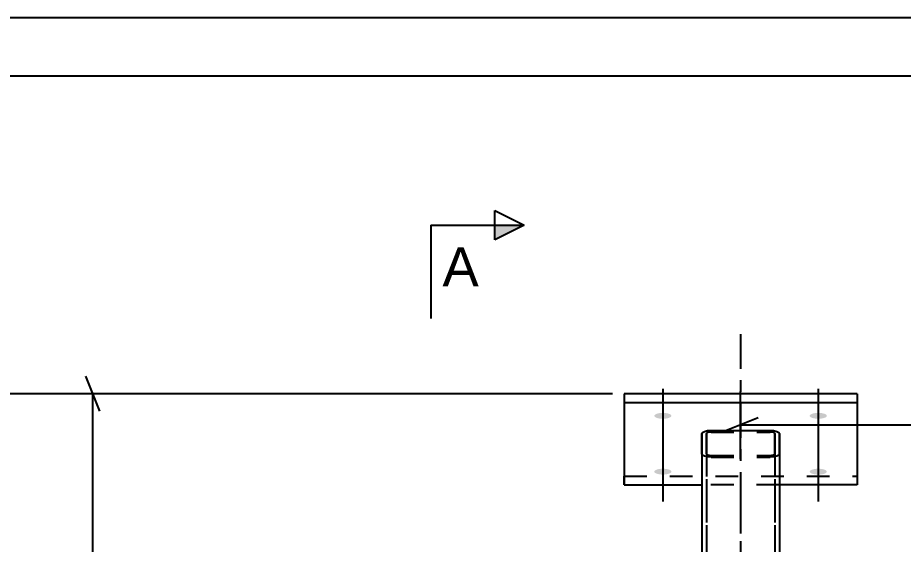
# Model space of a CAD drawing. Header units: millimetres. Extents: x 0 to 1189, y 0 to 841.
# Drawn here: x 404.7 to 480.7, y 795.8 to 841 of the extents above; entities that cross this region are included whole.
import ezdxf

# ---------------------------------------------------------------- set-up
doc = ezdxf.new("R2010")
doc.units = ezdxf.units.MM
doc.linetypes.add('DXK_LINE_DOT2', pattern=[3.9198, 1.9599, -1.9599])
doc.linetypes.add('DXK_LINE_DOT3', pattern=[5.9187, 2.979, -0.9799, 0.9799, -0.9799])
doc.styles.add('Arial', font='ARIAL.TTF', dxfattribs={"height": 0.2})

# ---------------------------------------------------------------- blocks, each defined once
blk = doc.blocks.new('Unknown-285407614-1132')
at = {"color": 5, "linetype": 'Continuous'}
for p, q in [((1189, 841), (0, 841)), ((1184, 836), (5, 836))]:
    blk.add_line(p, q, dxfattribs=at)
blk = doc.blocks.new('Part-285407614-5487 - 5341')
at = {"color": 2, "linetype": 'Continuous'}
for p, q in [((476.701, 808.749), (456.701, 808.75)), ((456.701, 808.75), (456.701, 807.998)), ((476.701, 808.749), (476.701, 800.93)), ((456.701, 807.998), (476.701, 807.998)), ((456.701, 807.998), (456.701, 800.93)), ((456.701, 800.93), (463.367, 800.93)), ((476.701, 800.93), (470.034, 800.93))]:
    blk.add_line(p, q, dxfattribs=at)
at = {"color": 7, "linetype": 'DXK_LINE_DOT2'}
for p, q in [((456.701, 800.93), (456.701, 801.681)), ((456.701, 801.681), (476.701, 801.681)), ((476.701, 801.681), (476.701, 800.93)), ((470.034, 800.93), (463.367, 800.93))]:
    blk.add_line(p, q, dxfattribs=at)
blk = doc.blocks.new('Part-285407614-5479 - 5341')
at = {"color": 7, "linetype": 'DXK_LINE_DOT3'}
blk.add_line((466.701, 799.744), (466.7, 758.012), dxfattribs=at)
at = {"color": 7, "linetype": 'DXK_LINE_DOT2'}
for p, q in [((463.367, 791.213), (463.428, 791.318)), ((463.367, 789.481), (463.367, 791.213)), ((463.367, 791.213), (463.367, 768.276)), ((463.428, 791.318), (463.602, 791.407)), ((463.602, 791.407), (463.861, 791.466)), ((463.798, 791.266), (463.767, 791.213)), ((463.767, 789.481), (463.767, 791.213)), ((463.767, 791.213), (463.767, 768.276)), ((463.885, 791.31), (463.798, 791.266)), ((463.861, 791.466), (464.167, 791.487)), ((464.014, 791.34), (463.885, 791.31)), ((464.167, 791.35), (464.014, 791.34)), ((464.167, 791.487), (469.234, 791.487)), ((464.167, 791.35), (469.234, 791.35)), ((469.234, 791.487), (469.54, 791.466)), ((469.387, 791.34), (469.234, 791.35)), ((469.517, 791.31), (469.387, 791.34)), ((469.604, 791.266), (469.517, 791.31)), ((469.54, 791.466), (469.8, 791.407)), ((469.634, 791.213), (469.604, 791.266)), ((469.634, 789.481), (469.634, 791.213)), ((469.634, 791.213), (469.634, 768.276)), ((469.8, 791.407), (469.973, 791.318)), ((469.973, 791.318), (470.034, 791.213)), ((470.034, 789.481), (470.034, 791.213)), ((470.034, 791.213), (470.034, 768.276)), ((463.367, 789.481), (463.367, 766.543)), ((463.428, 789.376), (463.367, 789.481)), ((463.767, 789.481), (463.767, 766.543)), ((463.767, 789.481), (463.798, 789.428)), ((463.798, 789.428), (463.885, 789.384)), ((469.517, 789.384), (469.604, 789.428)), ((469.604, 789.428), (469.634, 789.481)), ((469.634, 789.481), (469.634, 766.543)), ((470.034, 789.481), (469.973, 789.376)), ((470.034, 789.481), (470.034, 766.543)), ((463.602, 789.287), (463.428, 789.376)), ((463.861, 789.228), (463.602, 789.287)), ((464.167, 789.207), (463.861, 789.228)), ((463.885, 789.384), (464.014, 789.354)), ((464.014, 789.354), (464.167, 789.344)), ((464.167, 789.344), (469.234, 789.344)), ((464.167, 789.207), (469.234, 789.207)), ((469.234, 789.344), (469.387, 789.354)), ((469.54, 789.228), (469.234, 789.207)), ((469.387, 789.354), (469.517, 789.384)), ((469.8, 789.287), (469.54, 789.228)), ((469.973, 789.376), (469.8, 789.287)), ((463.428, 768.381), (463.367, 768.276)), ((463.367, 766.543), (463.367, 768.276)), ((463.601, 768.469), (463.428, 768.381)), ((463.861, 768.529), (463.601, 768.469)), ((463.767, 768.276), (463.797, 768.328)), ((463.767, 766.543), (463.767, 768.276)), ((463.797, 768.328), (463.884, 768.373)), ((464.167, 768.549), (463.861, 768.529)), ((463.884, 768.373), (464.014, 768.402)), ((464.014, 768.402), (464.167, 768.413)), ((464.167, 768.549), (469.234, 768.549)), ((464.167, 768.413), (469.234, 768.413)), ((469.54, 768.528), (469.234, 768.549)), ((469.234, 768.413), (469.387, 768.402)), ((469.387, 768.402), (469.517, 768.372)), ((469.517, 768.372), (469.603, 768.328)), ((469.799, 768.469), (469.54, 768.528)), ((469.603, 768.328), (469.634, 768.276)), ((469.634, 768.276), (469.634, 766.543)), ((469.973, 768.38), (469.799, 768.469)), ((470.034, 768.276), (469.973, 768.38)), ((470.034, 766.543), (470.034, 768.276)), ((463.367, 766.543), (463.428, 766.438)), ((463.428, 766.438), (463.601, 766.35)), ((463.601, 766.35), (463.861, 766.29)), ((463.797, 766.491), (463.767, 766.543)), ((463.884, 766.446), (463.797, 766.491)), ((463.861, 766.29), (464.167, 766.269)), ((464.014, 766.417), (463.884, 766.446)), ((464.167, 766.406), (464.014, 766.417)), ((464.167, 766.406), (469.234, 766.406)), ((464.167, 766.269), (469.234, 766.269)), ((469.387, 766.416), (469.234, 766.406)), ((469.234, 766.269), (469.54, 766.29)), ((469.517, 766.446), (469.387, 766.416)), ((469.603, 766.491), (469.517, 766.446)), ((469.54, 766.29), (469.799, 766.349)), ((469.634, 766.543), (469.603, 766.491)), ((469.799, 766.349), (469.973, 766.438)), ((469.973, 766.438), (470.034, 766.543))]:
    blk.add_line(p, q, dxfattribs=at)
blk = doc.blocks.new('Part-285407614-5486 - 5341')
at = {"color": 7, "linetype": 'DXK_LINE_DOT3'}
blk.add_line((466.701, 813.863), (466.7, 772.132), dxfattribs=at)
at = {"color": 2, "linetype": 'Continuous'}
for p, q in [((463.368, 805.333), (463.428, 805.438)), ((463.428, 805.438), (463.602, 805.526)), ((463.602, 805.526), (463.861, 805.586)), ((463.861, 805.586), (464.168, 805.606)), ((464.168, 805.606), (469.234, 805.606)), ((469.234, 805.606), (469.54, 805.586)), ((469.54, 805.586), (469.8, 805.526)), ((469.8, 805.526), (469.973, 805.437)), ((469.973, 805.437), (470.034, 805.333)), ((463.368, 805.333), (463.367, 783.496)), ((470.034, 805.333), (470.034, 783.496))]:
    blk.add_line(p, q, dxfattribs=at)
at = {"color": 7, "linetype": 'DXK_LINE_DOT2'}
for p, q in [((463.798, 805.385), (463.768, 805.333)), ((463.885, 805.43), (463.798, 805.385)), ((464.014, 805.459), (463.885, 805.43)), ((464.168, 805.47), (464.014, 805.459)), ((464.168, 805.47), (469.234, 805.47)), ((469.387, 805.459), (469.234, 805.47)), ((469.517, 805.429), (469.387, 805.459)), ((469.604, 805.385), (469.517, 805.429)), ((469.634, 805.333), (469.604, 805.385)), ((463.368, 803.6), (463.368, 805.333)), ((463.768, 805.333), (463.767, 782.395)), ((463.768, 803.6), (463.768, 805.333)), ((469.634, 803.6), (469.634, 805.333)), ((469.634, 805.333), (469.634, 782.395)), ((470.034, 803.6), (470.034, 805.333)), ((463.368, 803.6), (463.367, 780.662)), ((463.428, 803.495), (463.368, 803.6)), ((463.602, 803.407), (463.428, 803.495)), ((463.861, 803.347), (463.602, 803.407)), ((463.768, 803.6), (463.767, 780.662)), ((463.768, 803.6), (463.798, 803.548)), ((463.798, 803.548), (463.885, 803.503)), ((464.168, 803.326), (463.861, 803.347)), ((463.885, 803.503), (464.014, 803.474)), ((464.014, 803.474), (464.168, 803.463)), ((464.168, 803.463), (469.234, 803.463)), ((464.168, 803.326), (469.234, 803.326)), ((469.234, 803.463), (469.387, 803.473)), ((469.54, 803.347), (469.234, 803.326)), ((469.387, 803.473), (469.517, 803.503)), ((469.517, 803.503), (469.604, 803.548)), ((469.8, 803.406), (469.54, 803.347)), ((469.604, 803.548), (469.634, 803.6)), ((469.634, 803.6), (469.634, 780.662)), ((469.973, 803.495), (469.8, 803.406)), ((470.034, 803.6), (469.973, 803.495)), ((470.034, 803.6), (470.034, 780.662)), ((463.367, 783.496), (463.367, 782.395)), ((470.034, 783.496), (470.034, 782.395)), ((463.601, 782.589), (463.428, 782.5)), ((463.861, 782.648), (463.601, 782.589)), ((464.167, 782.669), (463.861, 782.648)), ((464.167, 782.669), (469.234, 782.669)), ((469.54, 782.648), (469.234, 782.669)), ((469.799, 782.589), (469.54, 782.648)), ((469.973, 782.5), (469.799, 782.589)), ((463.428, 782.5), (463.367, 782.395)), ((463.367, 780.662), (463.367, 782.395)), ((463.767, 782.395), (463.798, 782.448)), ((463.767, 780.662), (463.767, 782.395)), ((463.798, 782.448), (463.884, 782.492)), ((463.884, 782.492), (464.014, 782.522)), ((464.014, 782.522), (464.167, 782.532)), ((464.167, 782.532), (469.234, 782.532)), ((469.234, 782.532), (469.387, 782.521)), ((469.387, 782.521), (469.517, 782.492)), ((469.517, 782.492), (469.603, 782.447)), ((469.603, 782.447), (469.634, 782.395)), ((469.634, 782.395), (469.634, 780.662)), ((470.034, 782.395), (469.973, 782.5)), ((470.034, 780.662), (470.034, 782.395)), ((463.367, 780.662), (463.428, 780.558)), ((463.428, 780.558), (463.601, 780.469)), ((463.601, 780.469), (463.861, 780.41)), ((463.798, 780.61), (463.767, 780.662)), ((463.884, 780.566), (463.798, 780.61)), ((463.861, 780.41), (464.167, 780.389)), ((464.014, 780.536), (463.884, 780.566)), ((464.167, 780.526), (464.014, 780.536)), ((464.167, 780.526), (469.234, 780.525)), ((464.167, 780.389), (469.234, 780.389)), ((469.387, 780.536), (469.234, 780.525)), ((469.234, 780.389), (469.54, 780.409)), ((469.517, 780.566), (469.387, 780.536)), ((469.603, 780.61), (469.517, 780.566)), ((469.54, 780.409), (469.799, 780.469)), ((469.634, 780.662), (469.603, 780.61)), ((469.799, 780.469), (469.973, 780.558)), ((469.973, 780.558), (470.034, 780.662))]:
    blk.add_line(p, q, dxfattribs=at)
blk = doc.blocks.new('Bolt-285407614-5528 - 5341')
at = {"linetype": 'Continuous'}
for points in [[(460.035, 807.109), (460.188, 807.103), (460.334, 807.087), (460.466, 807.061), (460.58, 807.026), (460.671, 806.983), (460.733, 806.935), (460.765, 806.884), (460.765, 806.832), (460.733, 806.78), (460.671, 806.732), (460.58, 806.69), (460.466, 806.655), (460.334, 806.629), (460.188, 806.612), (460.035, 806.607), (459.883, 806.612), (459.737, 806.629), (459.604, 806.655), (459.49, 806.69), (459.4, 806.732), (459.338, 806.78), (459.306, 806.832), (459.306, 806.884), (459.338, 806.935), (459.4, 806.983), (459.49, 807.026), (459.604, 807.061), (459.737, 807.087), (459.883, 807.103)], [(460.035, 802.32), (460.188, 802.315), (460.334, 802.299), (460.466, 802.273), (460.58, 802.237), (460.67, 802.195), (460.733, 802.147), (460.765, 802.096), (460.765, 802.043), (460.733, 801.992), (460.67, 801.944), (460.58, 801.902), (460.466, 801.867), (460.334, 801.841), (460.188, 801.824), (460.035, 801.819), (459.883, 801.824), (459.737, 801.841), (459.604, 801.867), (459.49, 801.902), (459.4, 801.944), (459.338, 801.992), (459.306, 802.043), (459.306, 802.096), (459.338, 802.147), (459.4, 802.195), (459.49, 802.237), (459.604, 802.273), (459.737, 802.299), (459.883, 802.315)]]:
    blk.add_hatch(color=1, dxfattribs=at).paths.add_polyline_path(points)
at = {"color": 1, "linetype": 'Continuous'}
for p, q in [((460.035, 809.176), (460.035, 804.289)), ((460.035, 804.388), (460.035, 799.501))]:
    blk.add_line(p, q, dxfattribs=at)
blk = doc.blocks.new('Bolt-285407614-5529 - 5341')
at = {"linetype": 'Continuous'}
for points in [[(473.369, 807.108), (473.521, 807.103), (473.667, 807.087), (473.8, 807.061), (473.914, 807.025), (474.004, 806.983), (474.066, 806.935), (474.098, 806.884), (474.098, 806.831), (474.066, 806.78), (474.004, 806.732), (473.914, 806.69), (473.8, 806.655), (473.667, 806.629), (473.521, 806.612), (473.369, 806.607), (473.216, 806.612), (473.07, 806.629), (472.938, 806.655), (472.824, 806.69), (472.734, 806.732), (472.671, 806.78), (472.639, 806.831), (472.639, 806.884), (472.671, 806.935), (472.734, 806.983), (472.824, 807.025), (472.938, 807.061), (473.07, 807.087), (473.216, 807.103)], [(473.369, 802.32), (473.521, 802.315), (473.667, 802.299), (473.8, 802.272), (473.914, 802.237), (474.004, 802.195), (474.066, 802.147), (474.098, 802.096), (474.098, 802.043), (474.066, 801.992), (474.004, 801.944), (473.914, 801.902), (473.8, 801.867), (473.667, 801.84), (473.521, 801.824), (473.369, 801.819), (473.216, 801.824), (473.07, 801.84), (472.938, 801.867), (472.824, 801.902), (472.734, 801.944), (472.671, 801.992), (472.639, 802.043), (472.639, 802.096), (472.671, 802.147), (472.734, 802.195), (472.824, 802.237), (472.938, 802.272), (473.07, 802.299), (473.216, 802.315)]]:
    blk.add_hatch(color=1, dxfattribs=at).paths.add_polyline_path(points)
at = {"color": 1, "linetype": 'Continuous'}
for p, q in [((473.369, 809.176), (473.369, 804.289)), ((473.369, 804.387), (473.369, 799.501))]:
    blk.add_line(p, q, dxfattribs=at)
blk = doc.blocks.new('StraightDimension-285407614-5818 - 5341')
at = {"color": 7, "linetype": 'Continuous'}
blk.add_line((455.701, 808.75), (351.181, 808.75), dxfattribs=at)
blk = doc.blocks.new('StraightDimension-285407614-5911 - 5341')
at = {"color": 7, "linetype": 'Continuous'}
for p, q in [((466.701, 803.141), (466.701, 808.936)), ((468.201, 806.686), (465.201, 805.486)), ((466.701, 806.086), (560.032, 806.086))]:
    blk.add_line(p, q, dxfattribs=at)
blk = doc.blocks.new('StraightDimension-285407614-38651 - 5341')
at = {"color": 7, "linetype": 'Continuous'}
for p, q in [((411.724, 807.25), (410.524, 810.25)), ((455.701, 808.75), (408.274, 808.75)), ((411.124, 742.23), (411.124, 808.75)), ((410.524, 743.73), (411.724, 740.73)), ((449.124, 742.23), (408.274, 742.23))]:
    blk.add_line(p, q, dxfattribs=at)
at = {"color": 0}
blk.add_wipeout([(410.374, 779.425), (406.174, 779.425), (406.174, 771.554), (410.374, 771.554)], dxfattribs=at)
at = {"color": 3, "style": 'Arial'}
blk.add_text('998', height=2.8652, rotation=90.00021, dxfattribs=at).set_placement((409.774, 772.154))
blk = doc.blocks.new('StraightDimension-285407614-38659 - 5341')
at = {"color": 7, "linetype": 'Continuous'}
blk.add_line((455.701, 808.75), (344.274, 808.75), dxfattribs=at)
blk = doc.blocks.new('SectionMark-285407614-6041 - 5341')
at = {"linetype": 'Continuous'}
blk.add_hatch(color=6, dxfattribs=at).paths.add_polyline_path([(445.626, 821.964), (445.626, 823.214), (448.126, 823.214)])
at = {"color": 6, "linetype": 'Continuous'}
for p, q in [((445.626, 821.964), (445.626, 824.464)), ((445.626, 824.464), (448.126, 823.214)), ((440.126, 823.214), (440.126, 815.214)), ((440.126, 823.214), (448.126, 823.214)), ((448.126, 823.214), (445.626, 821.964))]:
    blk.add_line(p, q, dxfattribs=at)
at = {"color": 0, "linetype": 'Continuous'}
blk.add_wipeout([(444.236, 817.964), (444.236, 821.464), (441.126, 821.464), (441.126, 817.964)], dxfattribs=at)
at = {"color": 3, "linetype": 'Continuous', "style": 'Arial'}
blk.add_text('A', height=3.343, dxfattribs=at).set_placement((441.126, 817.964))

msp = doc.modelspace()

# ---------------------------------------------------------------- block references
for name in ['Unknown-285407614-1132', 'Part-285407614-5486 - 5341', 'Bolt-285407614-5528 - 5341', 'Bolt-285407614-5529 - 5341', 'Part-285407614-5487 - 5341', 'Part-285407614-5479 - 5341']:
    msp.add_blockref(name, (0, 0))

# ---------------------------------------------------------------- next in the draw order: block references
for name in ['StraightDimension-285407614-5911 - 5341', 'StraightDimension-285407614-5818 - 5341']:
    msp.add_blockref(name, (0, 0))

# ---------------------------------------------------------------- next in the draw order: block references
msp.add_blockref('StraightDimension-285407614-38651 - 5341', (0, 0))

# ---------------------------------------------------------------- next in the draw order: block references
msp.add_blockref('StraightDimension-285407614-38659 - 5341', (0, 0))

# ---------------------------------------------------------------- next in the draw order: block references
msp.add_blockref('SectionMark-285407614-6041 - 5341', (0, 0))

doc.saveas('drawing.dxf')
